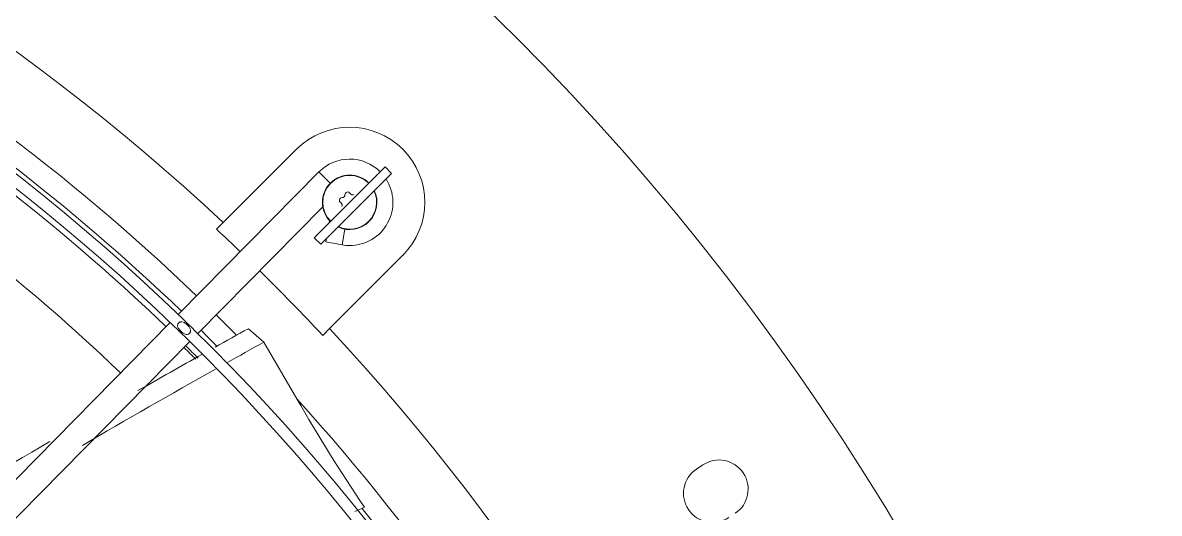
# Model space of a CAD drawing. Header units: millimetres. Extents: x 113490 to 142599, y -20467 to 115.
# Drawn here: x 133959.9 to 134209.7, y -10003.8 to -9895.9 of the extents above; entities that cross this region are included whole.
import ezdxf

# ---------------------------------------------------------------- set-up
doc = ezdxf.new("R2010")
doc.units = ezdxf.units.MM
doc.layers.add('DV3_0', color=7, linetype='Continuous')

msp = doc.modelspace()

# ---------------------------------------------------------------- linework, layer by layer
at = {"layer": 'DV3_0', "color": 7, "linetype": 'Continuous', "lineweight": 15}
for p, q in [((134020.12, -9923.77), (134004.01, -9939.88)), ((134024.01, -9943.22), (134039.57, -9927.66)), ((134040.98, -9929.07), (134039.57, -9927.66)), ((134025.03, -9928.77), (133994.11, -9960.12)), ((134040.98, -9929.07), (134025.43, -9944.63)), ((133998.41, -9964.3), (134025.88, -9936.45)), ((134004.01, -9939.88), (134002.52, -9941.37)), ((134027.35, -9939.47), (134027.27, -9939.96)), ((134024.01, -9943.22), (134025.43, -9944.63)), ((134026.66, -9943.4), (134026.53, -9944.16)), ((134026.53, -9944.16), (134030.14, -9944.79)), ((134027.35, -9963.22), (134043.46, -9947.1)), ((133992.36, -9961.9), (133839.62, -10116.79)), ((134012.92, -9966.2), (134009.52, -9963.24)), ((134025.86, -9964.71), (134027.35, -9963.22)), ((133843.94, -10120.95), (133996.66, -9966.08)), ((134020.14, -9978.64), (134012.92, -9966.2)), ((134109.42, -9993.19), (134108, -9994.13))]:
    msp.add_line(p, q, dxfattribs=at)
at = {"layer": 'DV3_0', "color": 7, "linetype": 'Continuous', "lineweight": 20}
for p, q in [((134027.52, -9931.22), (134025.03, -9928.77)), ((134030.75, -9941.35), (134030.14, -9944.79))]:
    msp.add_line(p, q, dxfattribs=at)
at = {"layer": 'DV3_0', "color": 7, "linetype": 'Continuous', "lineweight": 15}
for centre, radius, start, end in [((133678.24, -10288.99), 551.5, 15.4775, 74.5225), ((133678.24, -10288.99), 477.5, 46.9802, 133.0198), ((133678.24, -10288.99), 456, 45.9967, 135.345), ((133678.24, -10288.99), 453.5, 45.9921, 90), ((133678.24, -10288.99), 457, 46.1533, 71.5308), ((133677.95, -10289.29), 452.62, 46.1596, 59.0713), ((134031.79, -9935.44), 16.5, 315, 135), ((134031.79, -9935.44), 9.5, 45, 135.4011), ((134031.79, -9935.44), 6, 45, 225), ((134031.79, -9935.44), 5.91, 45, 225), ((134031.79, -9935.44), 9.5, 270, 32.8243), ((134031.79, -9935.44), 6, 244.4712, 25.5288), ((134031.79, -9935.44), 5.91, 244.7712, 25.2288), ((134030.12, -9934.99), 0.6, 88.8617, 241.1383), ((134030.14, -9933.79), 0.6, 268.8788, 1.1212), ((134031.34, -9933.77), 0.6, 28.8618, 181.1382), ((134032.39, -9933.19), 0.6, 208.8788, 301.1212), ((134029.54, -9936.04), 0.6, 328.8788, 61.1212), ((133678.24, -10288.99), 475.39, 46.1242, 46.989), ((134031.79, -9935.44), 9.5, 260, 270), ((133678.24, -10288.99), 475.39, 43.011, 45.4011), ((133678.24, -10288.99), 456, 45.5718, 45.9967), ((133678.24, -10288.99), 453.5, 45.5613, 45.9921), ((133678.24, -10288.99), 456, 45.5635, 45.5718), ((133678.24, -10288.99), 456, 316.0129, 45.5635), ((133678.24, -10288.99), 457, 44.7675, 45.4011), ((134897.82, -11575.64), 1840.9, 118.85102, 119.11114), ((133678.24, -10288.99), 477.5, 316.9802, 43.0198), ((133678.41, -10289.07), 451.61, 44.9578, 45.422), ((133678.24, -10288.99), 453.5, 315.9918, 45.5613), ((133677.95, -10289.29), 452.62, 44.9163, 45.3982), ((134943.63, -11647.12), 1921.39, 118.97291, 119.25077), ((134897.82, -11575.64), 1840.9, 119.21123, 119.71692), ((134943.63, -11647.12), 1921.39, 119.33543, 120.34114), ((134373.13, -9775.16), 407.44, 209.9611, 213.9179), ((134897.82, -11575.64), 1840.9, 120.41446, 122.71107), ((134112.97, -9998.51), 6.4, 303.75, 123.75), ((134111.56, -9999.45), 6.4, 123.75, 303.75), ((134387.25, -10800.46), 872.22, 113.81734, 113.97137), ((133678.24, -10288.99), 457, 12.0648, 38.7918)]:
    msp.add_arc(centre, radius, start, end, dxfattribs=at)
at = {"layer": 'DV3_0', "color": 7, "linetype": 'Continuous', "lineweight": 20}
for centre, radius, start, end in [((133678.24, -10288.99), 461.75, 46.1456, 74.9574), ((133680.26, -10287.1), 435.17, 46.1979, 59.4106), ((133678.24, -10288.99), 461.75, 44.6314, 45.4011), ((133678.24, -10288.99), 461.75, 11.9044, 42.2304)]:
    msp.add_arc(centre, radius, start, end, dxfattribs=at)
at = {"layer": 'DV3_0', "color": 7, "linetype": 'Continuous', "lineweight": 15}
for points, knots in [([(134027.56, -9939.66), (134027.55, -9939.68), (134027.5, -9939.73), (134027.4, -9939.83), (134027.31, -9939.92), (134027.27, -9939.96)], [0.93699996, 0.93699996, 0.93699996, 0.93699996, 0.94570082, 0.97250001, 1, 1, 1, 1]), ([(133996.58, -9964.25), (133996.53, -9964.29), (133996.44, -9964.37), (133996.21, -9964.49), (133995.81, -9964.52), (133995.38, -9964.34), (133994.99, -9964.08), (133994.68, -9963.8), (133994.4, -9963.5), (133994.13, -9963.12), (133993.94, -9962.7), (133993.97, -9962.31), (133994.08, -9962.07), (133994.16, -9961.98), (133994.2, -9961.94)], [0, 0, 0, 0, 0.040419, 0.081737, 0.180004, 0.318741, 0.407079, 0.502384, 0.597672, 0.685216, 0.821732, 0.918627, 0.959704, 1, 1, 1, 1]), ([(133994.2, -9961.94), (133994.25, -9961.9), (133994.34, -9961.82), (133994.58, -9961.7), (133994.98, -9961.66), (133995.41, -9961.84), (133995.79, -9962.11), (133996.1, -9962.38), (133996.38, -9962.68), (133996.66, -9963.06), (133996.84, -9963.48), (133996.81, -9963.87), (133996.7, -9964.11), (133996.62, -9964.2), (133996.58, -9964.25)], [0, 0, 0, 0, 0.040441, 0.08184, 0.180502, 0.319168, 0.407275, 0.502441, 0.597059, 0.684342, 0.821198, 0.918588, 0.959713, 1, 1, 1, 1])]:
    msp.add_open_spline(points, degree=3, knots=knots, dxfattribs=at)

doc.saveas('drawing.dxf')
